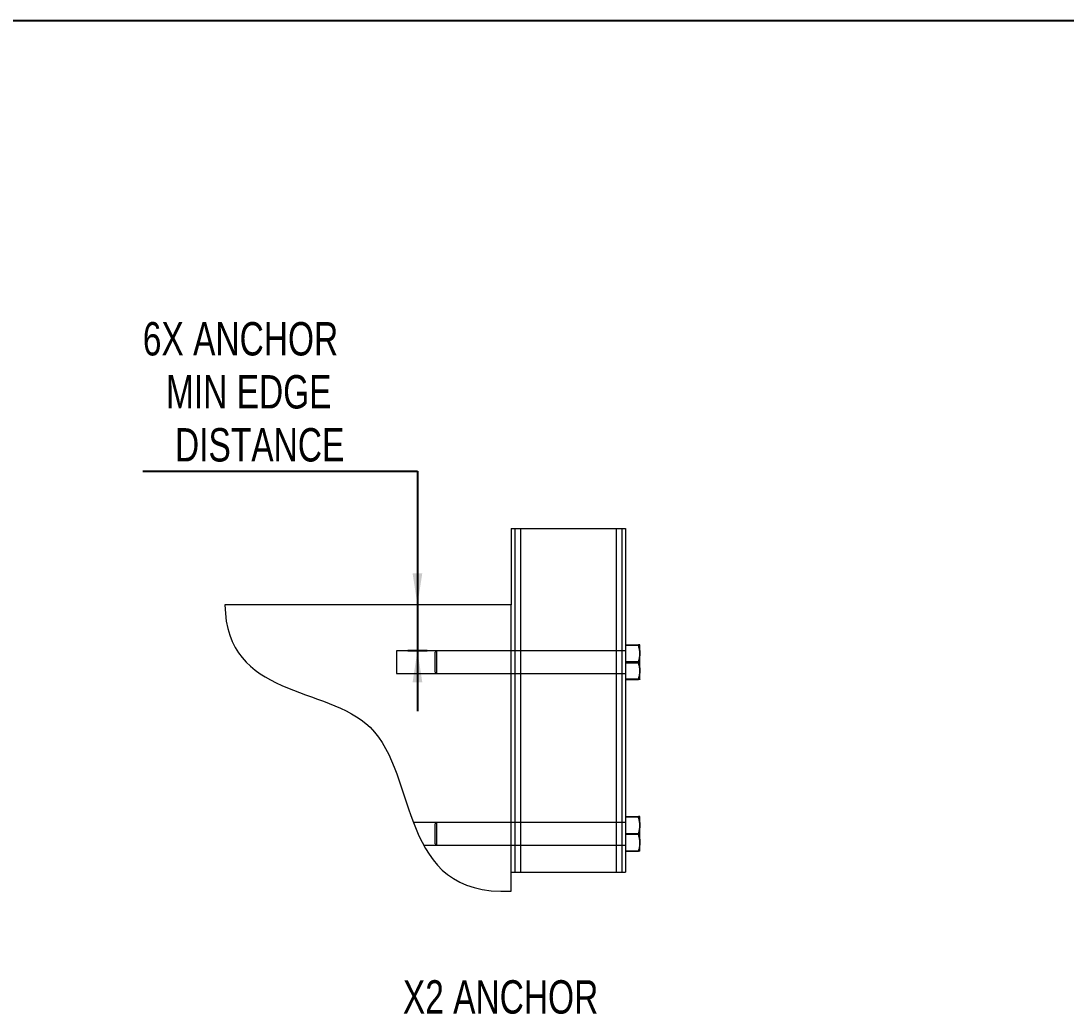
# Model space of a CAD drawing. Header units: inches. Extents: x 0.03 to 2.74, y 0.01 to 1.91.
# Drawn here: x 2.0091 to 2.3686, y 1.565 to 1.9065 of the extents above; entities that cross this region are included whole.
import ezdxf
from ezdxf.lldxf.tags import DXFTag

# ---------------------------------------------------------------- set-up
doc = ezdxf.new("R2010")
doc.units = ezdxf.units.IN
doc.header["$MEASUREMENT"] = 0
doc.layers.add('SLD-0_0', color=7, linetype='Continuous')
doc.styles.add('SLDTEXTSTYLE0', font='TXT', dxfattribs={"width": 0.75})
tags = doc.linetypes.add('HIDDEN', pattern=[0.00625, 0.004167, -0.002083]).pattern_tags.tags
tags[6:7] = [DXFTag(74, 4), DXFTag(75, 0), DXFTag(340, '0'), DXFTag(46, 1.0), DXFTag(50, 0.0), DXFTag(44, 0.0), DXFTag(45, 0.0)]
tags[4:5] = [DXFTag(74, 4), DXFTag(75, 0), DXFTag(340, '0'), DXFTag(46, 1.0), DXFTag(50, 0.0), DXFTag(44, 0.0), DXFTag(45, 0.0)]
doc.dimstyles.new('SLDDIMSTYLE11', dxfattribs={"dimtxt": 0.011483, "dimasz": 0.010833, "dimexe": 0, "dimexo": 0.0625, "dimgap": 0.002871, "dimtad": 0, "dimtih": 1, "dimtoh": 1, "dimdec": 3, "dimlfac": 5, "dimrnd": 1e-09, "dimzin": 12, "dimdsep": 46, "dimtxsty": 'SLDTEXTSTYLE0', "dimsah": 1, "dimcen": 0.09, "dimadec": 0, "dimazin": 3, "dimtfac": 1, "dimtdec": 3, "dimtmove": 0, "dimatfit": 0, "dimfxl": 1, "dimfrac": 2, "dimtolj": 1, "dimtzin": 12, "dimarcsym": 0})

# ---------------------------------------------------------------- blocks, each defined once
blk = doc.blocks.new('_D_16')
at = {"layer": 'SLD-0_0', "color": 7}
for p, q in [((2.05105, 1.75172), (2.14549, 1.75172)), ((2.14549, 1.75172), (2.14549, 1.70574)), ((2.14549, 1.70574), (2.14549, 1.68999)), ((2.14881, 1.68999), (2.14221, 1.68999)), ((2.14549, 1.68999), (2.14549, 1.66915))]:
    blk.add_line(p, q, dxfattribs=at)
for points in [[(2.14549, 1.70574), (2.14716, 1.71657), (2.14383, 1.71657)], [(2.14549, 1.68999), (2.14383, 1.67915), (2.14716, 1.67915)]]:
    blk.add_solid(points, dxfattribs=at)
at = {"layer": 'SLD-0_0', "color": 7, "char_height": 0.011483, "attachment_point": 1, "style": 'SLDTEXTSTYLE0'}
for s, insert in [('6X ANCHOR', (2.05105, 1.80298, 0.00007)), ('MIN EDGE', (2.05902, 1.78475, 0.00007)), ('DISTANCE', (2.06212, 1.76652, 0.00007))]:
    blk.add_mtext(s, dxfattribs=dict(at, insert=insert))

msp = doc.modelspace()

# ---------------------------------------------------------------- linework, layer by layer
at = {"color": 7, "linetype": 'Continuous', "lineweight": 15}
for p, q in [((2.17771, 1.73198), (2.17771, 1.70574)), ((2.17771, 1.73198), (2.18099, 1.73198)), ((2.18099, 1.73198), (2.18099, 1.61387)), ((2.18099, 1.73198), (2.21379, 1.73198)), ((2.21379, 1.73198), (2.21379, 1.61387)), ((2.21379, 1.73198), (2.21708, 1.73198)), ((2.21708, 1.73198), (2.21708, 1.61387)), ((2.17771, 1.70574), (2.07928, 1.70574)), ((2.17771, 1.60731), (2.17771, 1.70574)), ((2.21708, 1.69205), (2.22147, 1.69205)), ((2.222, 1.69196), (2.222, 1.69196)), ((2.222, 1.68915), (2.222, 1.69196)), ((2.21708, 1.68625), (2.22147, 1.68625)), ((2.222, 1.68325), (2.222, 1.68915)), ((2.222, 1.68015), (2.222, 1.68325)), ((2.21708, 1.68025), (2.22147, 1.68025)), ((2.222, 1.68015), (2.22199, 1.68014)), ((2.222, 1.68014), (2.222, 1.68015)), ((2.21708, 1.63295), (2.22147, 1.63295)), ((2.222, 1.63002), (2.222, 1.6329)), ((2.222, 1.62412), (2.222, 1.63002)), ((2.21708, 1.6271), (2.22147, 1.6271)), ((2.21708, 1.62114), (2.22147, 1.62114)), ((2.21708, 1.62104), (2.22147, 1.62104)), ((2.222, 1.62109), (2.222, 1.62412)), ((2.17771, 1.61387), (2.18099, 1.61387)), ((2.18099, 1.61387), (2.21379, 1.61387)), ((2.21379, 1.61387), (2.21708, 1.61387))]:
    msp.add_line(p, q, dxfattribs=at)
at = {"color": 7, "linetype": 'HIDDEN', "lineweight": 0}
for p, q in [((2.17902, 1.73198), (2.17902, 1.61387)), ((2.18099, 1.73198), (2.18099, 1.61387)), ((2.21379, 1.73198), (2.21379, 1.61387)), ((2.21576, 1.73198), (2.21576, 1.61387)), ((2.13834, 1.68999), (2.13834, 1.68211)), ((2.17902, 1.68999), (2.13834, 1.68999)), ((2.15209, 1.68999), (2.15146, 1.68936)), ((2.15146, 1.68936), (2.15146, 1.68275)), ((2.15209, 1.68999), (2.15209, 1.68212)), ((2.21708, 1.68999), (2.15209, 1.68999)), ((2.21708, 1.68999), (2.21576, 1.68999)), ((2.21708, 1.69185), (2.22147, 1.69185)), ((2.21708, 1.68585), (2.22147, 1.68585)), ((2.15146, 1.68275), (2.15146, 1.68275)), ((2.15146, 1.68275), (2.15209, 1.68211)), ((2.13834, 1.68211), (2.17902, 1.68211)), ((2.15209, 1.68212), (2.15209, 1.68211)), ((2.15209, 1.68211), (2.21708, 1.68211)), ((2.21576, 1.68211), (2.21708, 1.68211)), ((2.21708, 1.68005), (2.22147, 1.68005)), ((2.21708, 1.63285), (2.22147, 1.63285)), ((2.17902, 1.63093), (2.14411, 1.63093)), ((2.15209, 1.63093), (2.15146, 1.6303)), ((2.15146, 1.6303), (2.15146, 1.62369)), ((2.15209, 1.63093), (2.15209, 1.62306)), ((2.21708, 1.63093), (2.15209, 1.63093)), ((2.21708, 1.63093), (2.21576, 1.63093)), ((2.222, 1.62987), (2.22199, 1.63014)), ((2.21708, 1.62689), (2.22147, 1.62689)), ((2.1476, 1.62306), (2.17902, 1.62306)), ((2.15146, 1.62369), (2.15209, 1.62306)), ((2.15209, 1.62306), (2.21708, 1.62306)), ((2.21576, 1.62306), (2.21708, 1.62306))]:
    msp.add_line(p, q, dxfattribs=at)
at = {"color": 7, "linetype": 'Continuous', "lineweight": 15}
for points, knots in [([(2.07928, 1.70574), (2.07987, 1.67348), (2.1533, 1.68357), (2.13819, 1.60549), (2.17771, 1.60731)], [0, 0, 0, 0, 0.467585, 1, 1, 1, 1]), ([(2.22147, 1.69205), (2.22162, 1.69158), (2.22191, 1.69063), (2.22197, 1.68965), (2.222, 1.68915)], [0, 0, 0, 0, 0.495458, 1, 1, 1, 1]), ([(2.22199, 1.69196), (2.22197, 1.69197), (2.22193, 1.692), (2.22171, 1.69203), (2.22153, 1.69205), (2.22147, 1.69205)], [0, 0, 0, 0, 0.36741, 0.793678, 1, 1, 1, 1]), ([(2.222, 1.68915), (2.222, 1.68908), (2.22199, 1.68856), (2.22188, 1.68758), (2.22161, 1.6867), (2.22147, 1.68625)], [0, 0, 0, 0, 0.07009, 0.5307844, 1, 1, 1, 1]), ([(2.22147, 1.68625), (2.22162, 1.68576), (2.22191, 1.68478), (2.22197, 1.68376), (2.222, 1.68325)], [0, 0, 0, 0, 0.495458, 1, 1, 1, 1]), ([(2.222, 1.68325), (2.222, 1.68318), (2.22199, 1.68264), (2.22188, 1.68162), (2.22161, 1.68071), (2.22147, 1.68025)], [0, 0, 0, 0, 0.07009, 0.530784, 1, 1, 1, 1]), ([(2.22147, 1.68025), (2.22153, 1.68024), (2.22171, 1.68022), (2.22194, 1.68019), (2.22198, 1.68016), (2.222, 1.68015)], [0, 0, 0, 0, 0.196064, 0.595305, 1, 1, 1, 1]), ([(2.22147, 1.63295), (2.22162, 1.63248), (2.22191, 1.63152), (2.22197, 1.63052), (2.222, 1.63002)], [0, 0, 0, 0, 0.495458, 1, 1, 1, 1]), ([(2.222, 1.6329), (2.222, 1.6329), (2.22199, 1.63291), (2.22188, 1.63293), (2.22161, 1.63294), (2.22147, 1.63295)], [0, 0, 0, 0, 0.07009, 0.530784, 1, 1, 1, 1]), ([(2.222, 1.63002), (2.222, 1.62995), (2.22199, 1.62943), (2.22188, 1.62844), (2.22161, 1.62755), (2.22147, 1.6271)], [0, 0, 0, 0, 0.07009, 0.5307844, 1, 1, 1, 1]), ([(2.22147, 1.6271), (2.22158, 1.62672), (2.22181, 1.62596), (2.22197, 1.62496), (2.22199, 1.62434), (2.222, 1.62412)], [0, 0, 0, 0, 0.388011, 0.779869, 1, 1, 1, 1]), ([(2.222, 1.62412), (2.22198, 1.62372), (2.22194, 1.62291), (2.22171, 1.62192), (2.22153, 1.62133), (2.22147, 1.62114)], [0, 0, 0, 0, 0.398862, 0.803936, 1, 1, 1, 1]), ([(2.22147, 1.62114), (2.22162, 1.62113), (2.22191, 1.62112), (2.22197, 1.6211), (2.222, 1.62109)], [0, 0, 0, 0, 0.495458, 1, 1, 1, 1]), ([(2.222, 1.62109), (2.222, 1.62109), (2.22199, 1.62108), (2.22188, 1.62106), (2.22161, 1.62105), (2.22147, 1.62104)], [0, 0, 0, 0, 0.07009, 0.5307844, 1, 1, 1, 1])]:
    msp.add_open_spline(points, degree=3, knots=knots, dxfattribs=at)
at = {"color": 7, "linetype": 'HIDDEN', "lineweight": 0}
for points, knots in [([(2.22147, 1.69185), (2.22158, 1.69187), (2.22181, 1.69189), (2.22197, 1.69193), (2.22199, 1.69195), (2.222, 1.69195)], [0, 0, 0, 0, 0.388011, 0.779869, 1, 1, 1, 1]), ([(2.222, 1.68885), (2.222, 1.68892), (2.22199, 1.68946), (2.22188, 1.69048), (2.22161, 1.69139), (2.22147, 1.69185)], [0, 0, 0, 0, 0.07009, 0.5307844, 1, 1, 1, 1]), ([(2.22147, 1.68585), (2.22162, 1.68634), (2.22191, 1.68732), (2.22197, 1.68834), (2.222, 1.68885)], [0, 0, 0, 0, 0.495458, 1, 1, 1, 1]), ([(2.222, 1.68295), (2.222, 1.68302), (2.22199, 1.68354), (2.22188, 1.68452), (2.22161, 1.68541), (2.22147, 1.68585)], [0, 0, 0, 0, 0.07009, 0.530784, 1, 1, 1, 1]), ([(2.22147, 1.68005), (2.22162, 1.68052), (2.22191, 1.68147), (2.22197, 1.68245), (2.222, 1.68295)], [0, 0, 0, 0, 0.495458, 1, 1, 1, 1]), ([(2.22199, 1.68014), (2.22199, 1.68014), (2.22197, 1.68012), (2.22181, 1.68009), (2.22158, 1.68006), (2.22147, 1.68005)], [0, 0, 0, 0, 0.179235, 0.587204, 1, 1, 1, 1]), ([(2.22147, 1.63285), (2.22162, 1.63286), (2.22191, 1.63287), (2.22197, 1.63289), (2.222, 1.6329)], [0, 0, 0, 0, 0.495458, 1, 1, 1, 1]), ([(2.22191, 1.63091), (2.22188, 1.63118), (2.22179, 1.63183), (2.22159, 1.63247), (2.22147, 1.63285)], [0, 0, 0, 0, 0.400742, 1, 1, 1, 1]), ([(2.22147, 1.62689), (2.22153, 1.62708), (2.22171, 1.62766), (2.22193, 1.62862), (2.22197, 1.6294), (2.22199, 1.62978)], [0, 0, 0, 0, 0.202415, 0.614587, 1, 1, 1, 1]), ([(2.222, 1.62397), (2.222, 1.62404), (2.22199, 1.62456), (2.22188, 1.62555), (2.22161, 1.62644), (2.22147, 1.62689)], [0, 0, 0, 0, 0.07009, 0.530784, 1, 1, 1, 1])]:
    msp.add_open_spline(points, degree=3, knots=knots, dxfattribs=at)
at = {"layer": 'SLD-0_0'}
msp.add_line((2.73645, 1.90654), (0.02745, 1.90654), dxfattribs=at)

# ---------------------------------------------------------------- texts
at = {"layer": 'SLD-0_0', "color": 7, "insert": (2.14049, 1.57667), "char_height": 0.011483, "attachment_point": 1, "style": 'SLDTEXTSTYLE0'}
msp.add_mtext('X2 ANCHOR', dxfattribs=at)

# ---------------------------------------------------------------- dimensions: what is measured, and where the dimension line sits
at = {"layer": 'SLD-0_0', "color": 7}
dim = msp.add_linear_dim(base=(2.14549, 1.68999), p1=(2.17771, 1.70574), p2=(2.15209, 1.68999), angle=90, text='6X ANCHOR \\PMIN EDGE \\PDISTANCE', dimstyle='SLDDIMSTYLE11', dxfattribs=at)
dim.commit()
dim.dimension.update_dxf_attribs({"geometry": '_D_16', "text_midpoint": (2.14549, 1.77906)})

doc.saveas('drawing.dxf')
